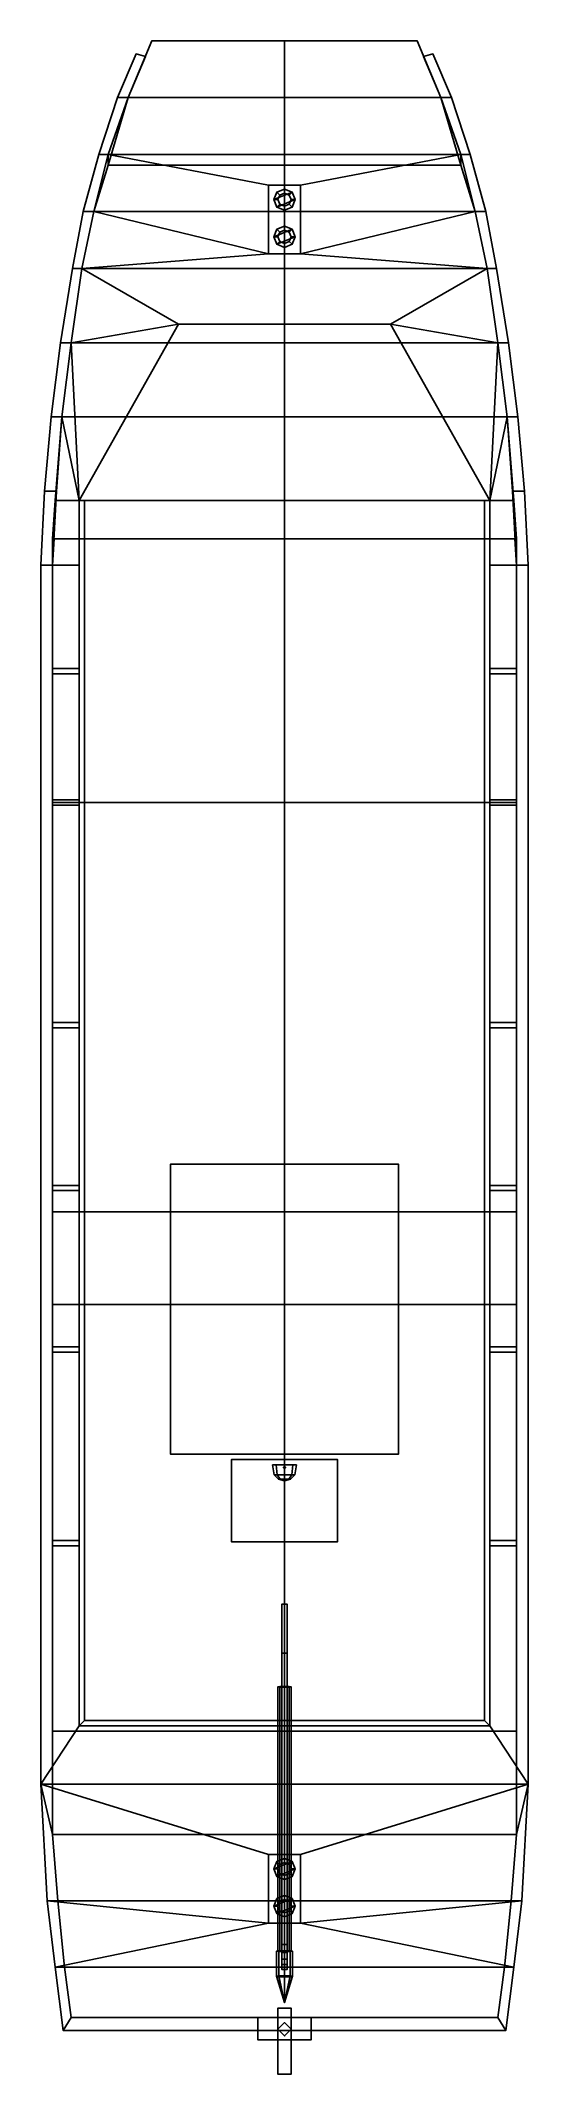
# Model space of a CAD drawing. Extents: x -1.8 to 1.8, y -7.8 to 7.5.
import ezdxf

# ---------------------------------------------------------------- set-up
doc = ezdxf.new("R2010")
doc.units = 0
doc.layers.get('0').update_dxf_attribs({"linetype": 'CONTINUOUS'})

msp = doc.modelspace()

# ---------------------------------------------------------------- linework, layer by layer
for points in [[(1.18, 7.11, 0.83), (1, 7.54, 0.83), (-1, 7.54, 0.83), (-1.18, 7.11, 0.83)], [(-1.18, 7.11, 0.83), (-1, 7.54, 0.83), (-1, 7.54, 0.26), (-1.18, 7.11, 0.13)], [(-1, 7.54, 0.26), (0, 7.54, 0.1), (0, 7.11, -0.01), (-1.18, 7.11, 0.13)], [(1, 7.54, 0.26), (0, 7.54, 0.1), (-1, 7.54, 0.26), (1, 7.54, 0.26)], [(-1, 7.54, 0.83), (1, 7.54, 0.83), (1, 7.54, 0.26), (-1, 7.54, 0.26)], [(0, 7.11, -0.01), (0, 7.54, 0.1), (1, 7.54, 0.26), (1.18, 7.11, 0.13)], [(1.18, 7.11, 0.13), (1, 7.54, 0.26), (1, 7.54, 0.83), (1.18, 7.11, 0.83)], [(-1.12, 7.44, 0.36), (-1.05, 7.42, 0.36), (-1.18, 7.11, 0.36), (-1.26, 7.11, 0.36)], [(-1.26, 7.11, 0.46), (-1.12, 7.44, 0.46), (-1.12, 7.44, 0.36), (-1.26, 7.11, 0.36)], [(-1.18, 7.11, 0.46), (-1.05, 7.42, 0.46), (-1.12, 7.44, 0.46), (-1.26, 7.11, 0.46)], [(-1.12, 7.44, 0.46), (-1.05, 7.42, 0.46), (-1.05, 7.42, 0.36), (-1.12, 7.44, 0.36)], [(1.12, 7.44, 0.46), (1.05, 7.42, 0.46), (1.18, 7.11, 0.46), (1.26, 7.11, 0.46)], [(1.12, 7.44, 0.36), (1.05, 7.42, 0.36), (1.05, 7.42, 0.46), (1.12, 7.44, 0.46)], [(1.18, 7.11, 0.36), (1.05, 7.42, 0.36), (1.12, 7.44, 0.36), (1.26, 7.11, 0.36)], [(1.26, 7.11, 0.36), (1.12, 7.44, 0.36), (1.12, 7.44, 0.46), (1.26, 7.11, 0.46)], [(-1.26, 7.11, 0.36), (-1.18, 7.11, 0.36), (-1.33, 6.68, 0.36), (-1.4, 6.68, 0.36)], [(-1.4, 6.68, 0.46), (-1.26, 7.11, 0.46), (-1.26, 7.11, 0.36), (-1.4, 6.68, 0.36)], [(-1.33, 6.68, 0.46), (-1.18, 7.11, 0.46), (-1.26, 7.11, 0.46), (-1.4, 6.68, 0.46)], [(1.33, 6.68, 0.83), (1.18, 7.11, 0.83), (-1.18, 7.11, 0.83), (-1.33, 6.68, 0.83)], [(-1.33, 6.68, 0.83), (-1.18, 7.11, 0.83), (-1.18, 7.11, 0.13), (-1.33, 6.6)], [(-1.18, 7.11, 0.13), (0, 7.11, -0.01), (0, 6.6, -0.13), (-1.33, 6.6)], [(0, 6.6, -0.13), (0, 7.11, -0.01), (1.18, 7.11, 0.13), (1.33, 6.6)], [(1.33, 6.6), (1.18, 7.11, 0.13), (1.18, 7.11, 0.83), (1.33, 6.68, 0.83)], [(1.33, 6.68, 0.36), (1.18, 7.11, 0.36), (1.26, 7.11, 0.36), (1.4, 6.68, 0.36)], [(1.26, 7.11, 0.46), (1.18, 7.11, 0.46), (1.33, 6.68, 0.46), (1.4, 6.68, 0.46)], [(1.4, 6.68, 0.36), (1.26, 7.11, 0.36), (1.26, 7.11, 0.46), (1.4, 6.68, 0.46)], [(-1.4, 6.68, 0.36), (-1.33, 6.68, 0.36), (-1.44, 6.25, 0.36), (-1.52, 6.25, 0.36)], [(-1.52, 6.25, 0.46), (-1.4, 6.68, 0.46), (-1.4, 6.68, 0.36), (-1.52, 6.25, 0.36)], [(-1.44, 6.25, 0.46), (-1.33, 6.68, 0.46), (-1.4, 6.68, 0.46), (-1.52, 6.25, 0.46)], [(-1.44, 6.25, 0.83), (-1.33, 6.68, 0.83), (-1.33, 6.6), (-1.44, 6.25)], [(-0.12, 5.93, 0.83), (-0.12, 6.45, 0.83), (-1.33, 6.68, 0.83), (-1.44, 6.25, 0.83)], [(0.12, 6.45, 0.83), (1.33, 6.68, 0.83), (-1.33, 6.68, 0.83), (-0.12, 6.45, 0.83)], [(1.44, 6.25, 0.83), (1.33, 6.68, 0.83), (0.12, 6.45, 0.83), (0.12, 5.93, 0.83)], [(1.44, 6.25), (1.33, 6.6), (1.33, 6.68, 0.83), (1.44, 6.25, 0.83)], [(1.4, 6.68, 0.46), (1.33, 6.68, 0.46), (1.44, 6.25, 0.46), (1.52, 6.25, 0.46)], [(1.44, 6.25, 0.36), (1.33, 6.68, 0.36), (1.4, 6.68, 0.36), (1.52, 6.25, 0.36)], [(1.52, 6.25, 0.36), (1.4, 6.68, 0.36), (1.4, 6.68, 0.46), (1.52, 6.25, 0.46)], [(-1.33, 6.6), (0, 6.6, -0.13), (0, 6.25, -0.21), (-1.44, 6.25, -0.07)], [(-1.44, 6.25), (-1.33, 6.6), (-1.33, 6.6), (-1.44, 6.25, -0.07)], [(0.12, 6.45, 0.87), (0.12, 6.45, 0.83), (-0.12, 6.45, 0.83), (-0.12, 6.45, 0.87)], [(-0.12, 6.45, 0.87), (-0.12, 6.45, 0.83), (-0.12, 5.93, 0.83), (-0.12, 5.93, 0.87)], [(0.12, 5.93, 0.87), (0.12, 6.45, 0.87), (-0.12, 6.45, 0.87), (-0.12, 5.93, 0.87)], [(0, 6.25, -0.21), (0, 6.6, -0.13), (1.33, 6.6), (1.44, 6.25, -0.07)], [(0.12, 5.93, 0.83), (0.12, 6.45, 0.83), (0.12, 6.45, 0.87), (0.12, 5.93, 0.87)], [(1.44, 6.25, -0.07), (1.33, 6.6), (1.33, 6.6), (1.44, 6.25)], [(-0.08, 6.34, 1.06), (0.057, 6.397, 1.06), (0, 6.42, 1.06), (-0.057, 6.397, 1.06)], [(-0.057, 6.283, 1.06), (0.08, 6.34, 1.06), (0.057, 6.397, 1.06), (-0.08, 6.34, 1.06)], [(-0.035, 6.375, 0.99), (-0.05, 6.34, 0.99), (-0.08, 6.34, 1.06), (-0.057, 6.397, 1.06)], [(-0.05, 6.34, 0.99), (-0.035, 6.305, 0.99), (-0.057, 6.283, 1.06), (-0.08, 6.34, 1.06)], [(0, 6.39, 0.99), (-0.035, 6.375, 0.99), (-0.057, 6.397, 1.06), (0, 6.42, 1.06)], [(0, 6.26, 1.06), (0.057, 6.283, 1.06), (0.08, 6.34, 1.06), (-0.057, 6.283, 1.06)], [(-0.035, 6.305, 0.99), (0, 6.29, 0.99), (0, 6.26, 1.06), (-0.057, 6.283, 1.06)], [(-0.035, 6.375, 0.87), (-0.05, 6.34, 0.87), (-0.05, 6.34, 0.99), (-0.035, 6.375, 0.99)], [(-0.05, 6.34, 0.87), (-0.035, 6.305, 0.87), (-0.035, 6.305, 0.99), (-0.05, 6.34, 0.99)], [(0, 6.39, 0.87), (-0.035, 6.375, 0.87), (-0.035, 6.375, 0.99), (0, 6.39, 0.99)], [(-0.035, 6.305, 0.87), (0, 6.29, 0.87), (0, 6.29, 0.99), (-0.035, 6.305, 0.99)], [(0.035, 6.375, 0.99), (0, 6.39, 0.99), (0, 6.42, 1.06), (0.057, 6.397, 1.06)], [(0.035, 6.375, 0.87), (0, 6.39, 0.87), (0, 6.39, 0.99), (0.035, 6.375, 0.99)], [(0, 6.29, 0.87), (0.035, 6.305, 0.87), (0.035, 6.305, 0.99), (0, 6.29, 0.99)], [(0, 6.29, 0.99), (0.035, 6.305, 0.99), (0.057, 6.283, 1.06), (0, 6.26, 1.06)], [(0.05, 6.34, 0.99), (0.035, 6.375, 0.99), (0.057, 6.397, 1.06), (0.08, 6.34, 1.06)], [(0.05, 6.34, 0.87), (0.035, 6.375, 0.87), (0.035, 6.375, 0.99), (0.05, 6.34, 0.99)], [(0.035, 6.305, 0.87), (0.05, 6.34, 0.87), (0.05, 6.34, 0.99), (0.035, 6.305, 0.99)], [(0.035, 6.305, 0.99), (0.05, 6.34, 0.99), (0.08, 6.34, 1.06), (0.057, 6.283, 1.06)], [(-1.52, 6.25, 0.36), (-1.44, 6.25, 0.36), (-1.53, 5.82, 0.36), (-1.6, 5.82, 0.36)], [(-1.6, 5.82, 0.46), (-1.52, 6.25, 0.46), (-1.52, 6.25, 0.36), (-1.6, 5.82, 0.36)], [(-1.53, 5.82, 0.46), (-1.44, 6.25, 0.46), (-1.52, 6.25, 0.46), (-1.6, 5.82, 0.46)], [(-1.53, 5.82, 0.83), (-1.44, 6.25, 0.83), (-1.44, 6.25), (-1.53, 5.82)], [(-1.44, 6.25, -0.07), (0, 6.25, -0.21), (0, 5.82, -0.29), (-1.53, 5.82, -0.16)], [(-1.53, 5.82), (-1.44, 6.25), (-1.44, 6.25, -0.07), (-1.53, 5.82, -0.16)], [(-0.12, 5.93, 0.83), (-0.12, 5.93, 0.83), (-1.44, 6.25, 0.83), (-1.53, 5.82, 0.83)], [(0, 5.82, -0.29), (0, 6.25, -0.21), (1.44, 6.25, -0.07), (1.53, 5.82, -0.16)], [(1.53, 5.82, 0.83), (1.44, 6.25, 0.83), (0.12, 5.93, 0.83)], [(1.53, 5.82), (1.44, 6.25), (1.44, 6.25, 0.83), (1.53, 5.82, 0.83)], [(1.53, 5.82, -0.16), (1.44, 6.25, -0.07), (1.44, 6.25), (1.53, 5.82)], [(1.53, 5.82, 0.36), (1.44, 6.25, 0.36), (1.52, 6.25, 0.36), (1.6, 5.82, 0.36)], [(1.52, 6.25, 0.46), (1.44, 6.25, 0.46), (1.53, 5.82, 0.46), (1.6, 5.82, 0.46)], [(1.6, 5.82, 0.36), (1.52, 6.25, 0.36), (1.52, 6.25, 0.46), (1.6, 5.82, 0.46)], [(-0.08, 6.06, 1.06), (0.057, 6.117, 1.06), (0, 6.14, 1.06), (-0.057, 6.117, 1.06)], [(-0.035, 6.095, 0.99), (-0.05, 6.06, 0.99), (-0.08, 6.06, 1.06), (-0.057, 6.117, 1.06)], [(-0.057, 6.003, 1.06), (0.08, 6.06, 1.06), (0.057, 6.117, 1.06), (-0.08, 6.06, 1.06)], [(-0.05, 6.06, 0.99), (-0.035, 6.025, 0.99), (-0.057, 6.003, 1.06), (-0.08, 6.06, 1.06)], [(0, 6.11, 0.99), (-0.035, 6.095, 0.99), (-0.057, 6.117, 1.06), (0, 6.14, 1.06)], [(0, 5.98, 1.06), (0.057, 6.003, 1.06), (0.08, 6.06, 1.06), (-0.057, 6.003, 1.06)], [(-0.035, 6.025, 0.99), (0, 6.01, 0.99), (0, 5.98, 1.06), (-0.057, 6.003, 1.06)], [(-0.035, 6.095, 0.87), (-0.05, 6.06, 0.87), (-0.05, 6.06, 0.99), (-0.035, 6.095, 0.99)], [(-0.05, 6.06, 0.87), (-0.035, 6.025, 0.87), (-0.035, 6.025, 0.99), (-0.05, 6.06, 0.99)], [(0, 6.11, 0.87), (-0.035, 6.095, 0.87), (-0.035, 6.095, 0.99), (0, 6.11, 0.99)], [(-0.035, 6.025, 0.87), (0, 6.01, 0.87), (0, 6.01, 0.99), (-0.035, 6.025, 0.99)], [(0.035, 6.095, 0.99), (0, 6.11, 0.99), (0, 6.14, 1.06), (0.057, 6.117, 1.06)], [(0.035, 6.095, 0.87), (0, 6.11, 0.87), (0, 6.11, 0.99), (0.035, 6.095, 0.99)], [(0, 6.01, 0.99), (0.035, 6.025, 0.99), (0.057, 6.003, 1.06), (0, 5.98, 1.06)], [(0, 6.01, 0.87), (0.035, 6.025, 0.87), (0.035, 6.025, 0.99), (0, 6.01, 0.99)], [(0.05, 6.06, 0.99), (0.035, 6.095, 0.99), (0.057, 6.117, 1.06), (0.08, 6.06, 1.06)], [(0.05, 6.06, 0.87), (0.035, 6.095, 0.87), (0.035, 6.095, 0.99), (0.05, 6.06, 0.99)], [(0.035, 6.025, 0.99), (0.05, 6.06, 0.99), (0.08, 6.06, 1.06), (0.057, 6.003, 1.06)], [(0.035, 6.025, 0.87), (0.05, 6.06, 0.87), (0.05, 6.06, 0.99), (0.035, 6.025, 0.99)], [(1.53, 5.82, 0.83), (0.12, 5.93, 0.83), (-0.12, 5.93, 0.83), (-1.53, 5.82, 0.83)], [(-0.12, 5.93, 0.87), (-0.12, 5.93, 0.83), (0.12, 5.93, 0.83), (0.12, 5.93, 0.87)], [(-1.69, 5.26, 0.46), (-1.6, 5.82, 0.46), (-1.6, 5.82, 0.36), (-1.69, 5.26, 0.36)], [(-1.6, 5.82, 0.36), (-1.53, 5.82, 0.36), (-1.61, 5.26, 0.36), (-1.69, 5.26, 0.36)], [(-1.61, 5.26, 0.46), (-1.53, 5.82, 0.46), (-1.6, 5.82, 0.46), (-1.69, 5.26, 0.46)], [(-1.61, 5.26, 0.83), (-1.53, 5.82, 0.83), (-1.53, 5.82), (-1.61, 5.26)], [(-1.61, 5.26), (-1.53, 5.82), (-1.53, 5.82, -0.16), (-1.61, 5.26, -0.26)], [(-1.53, 5.82, -0.16), (0, 5.82, -0.29), (0, 5.26, -0.38), (-1.61, 5.26, -0.26)], [(-0.8, 5.4, 0.83), (-1.53, 5.82, 0.83), (-1.61, 5.26, 0.83)], [(0.8, 5.4, 0.83), (1.53, 5.82, 0.83), (-1.53, 5.82, 0.83), (-0.8, 5.4, 0.83)], [(0, 5.26, -0.38), (0, 5.82, -0.29), (1.53, 5.82, -0.16), (1.61, 5.26, -0.26)], [(1.53, 5.82, 0.83), (0.8, 5.4, 0.83), (0.8, 5.4, 0.83), (1.61, 5.26, 0.83)], [(1.61, 5.26), (1.53, 5.82), (1.53, 5.82, 0.83), (1.61, 5.26, 0.83)], [(1.61, 5.26, -0.26), (1.53, 5.82, -0.16), (1.53, 5.82), (1.61, 5.26)], [(1.6, 5.82, 0.46), (1.53, 5.82, 0.46), (1.61, 5.26, 0.46), (1.69, 5.26, 0.46)], [(1.61, 5.26, 0.36), (1.53, 5.82, 0.36), (1.6, 5.82, 0.36), (1.69, 5.26, 0.36)], [(1.69, 5.26, 0.36), (1.6, 5.82, 0.36), (1.6, 5.82, 0.46), (1.69, 5.26, 0.46)], [(-0.8, 5.4, 0.83), (-1.61, 5.26, 0.83), (-1.55, 4.07, 0.83)], [(1.61, 5.26, 0.83), (0.8, 5.4, 0.83), (0.8, 5.4, 0.83), (1.55, 4.07, 0.83)], [(-1.69, 5.26, 0.36), (-1.61, 5.26, 0.36), (-1.68, 4.7, 0.36), (-1.76, 4.7, 0.36)], [(-1.76, 4.7, 0.46), (-1.69, 5.26, 0.46), (-1.69, 5.26, 0.36), (-1.76, 4.7, 0.36)], [(-1.68, 4.7, 0.46), (-1.61, 5.26, 0.46), (-1.69, 5.26, 0.46), (-1.76, 4.7, 0.46)], [(-1.68, 4.7, 0.83), (-1.61, 5.26, 0.83), (-1.61, 5.26), (-1.68, 4.7)], [(-1.68, 4.7), (-1.61, 5.26), (-1.61, 5.26, -0.26), (-1.68, 4.7, -0.33)], [(-1.61, 5.26, -0.26), (0, 5.26, -0.38), (0, 4.7, -0.46), (-1.68, 4.7, -0.33)], [(-1.61, 5.26, 0.83), (-1.68, 4.7, 0.83), (-1.55, 4.07, 0.83)], [(0, 4.7, -0.46), (0, 5.26, -0.38), (1.61, 5.26, -0.26), (1.68, 4.7, -0.33)], [(1.68, 4.7, 0.83), (1.61, 5.26, 0.83), (1.61, 5.26, 0.83), (1.55, 4.07, 0.83)], [(1.68, 4.7), (1.61, 5.26), (1.61, 5.26, 0.83), (1.68, 4.7, 0.83)], [(1.68, 4.7, -0.33), (1.61, 5.26, -0.26), (1.61, 5.26), (1.68, 4.7)], [(1.68, 4.7, 0.36), (1.61, 5.26, 0.36), (1.69, 5.26, 0.36), (1.76, 4.7, 0.36)], [(1.69, 5.26, 0.46), (1.61, 5.26, 0.46), (1.68, 4.7, 0.46), (1.76, 4.7, 0.46)], [(1.76, 4.7, 0.36), (1.69, 5.26, 0.36), (1.69, 5.26, 0.46), (1.76, 4.7, 0.46)], [(-1.76, 4.7, 0.36), (-1.68, 4.7, 0.36), (-1.72, 4.14, 0.36), (-1.81, 4.14, 0.36)], [(-1.81, 4.14, 0.46), (-1.76, 4.7, 0.46), (-1.76, 4.7, 0.36), (-1.81, 4.14, 0.36)], [(-1.72, 4.14, 0.46), (-1.68, 4.7, 0.46), (-1.76, 4.7, 0.46), (-1.81, 4.14, 0.46)], [(-1.73, 4.07, 0.83), (-1.68, 4.7, 0.83), (-1.68, 4.7), (-1.73, 4.07)], [(-1.73, 4.07), (-1.68, 4.7), (-1.68, 4.7, -0.33), (-1.73, 4.07, -0.41)], [(-1.68, 4.7, -0.33), (0, 4.7, -0.46), (0, 4.07, -0.53), (-1.73, 4.07, -0.41)], [(-1.68, 4.7, 0.83), (-1.73, 4.07, 0.83), (-1.55, 4.07, 0.83)], [(0, 4.07, -0.53), (0, 4.7, -0.46), (1.68, 4.7, -0.33), (1.73, 4.07, -0.41)], [(1.73, 4.07, 0.83), (1.68, 4.7, 0.83), (1.68, 4.7, 0.83), (1.55, 4.07, 0.83)], [(1.73, 4.07), (1.68, 4.7), (1.68, 4.7, 0.83), (1.73, 4.07, 0.83)], [(1.73, 4.07, -0.41), (1.68, 4.7, -0.33), (1.68, 4.7), (1.73, 4.07)], [(1.76, 4.7, 0.46), (1.68, 4.7, 0.46), (1.72, 4.14, 0.46), (1.81, 4.14, 0.46)], [(1.72, 4.14, 0.36), (1.68, 4.7, 0.36), (1.76, 4.7, 0.36), (1.81, 4.14, 0.36)], [(1.81, 4.14, 0.36), (1.76, 4.7, 0.36), (1.76, 4.7, 0.46), (1.81, 4.14, 0.46)], [(-1.75, 3.58, 0.46), (-1.72, 4.14, 0.46), (-1.81, 4.14, 0.46), (-1.84, 3.58, 0.46)], [(-1.84, 3.58, 0.46), (-1.81, 4.14, 0.46), (-1.81, 4.14, 0.36), (-1.84, 3.58, 0.36)], [(-1.81, 4.14, 0.36), (-1.72, 4.14, 0.36), (-1.75, 3.58, 0.36), (-1.84, 3.58, 0.36)], [(-1.75, 3.78, 0.46), (-1.73, 4.07, 0.83), (-1.73, 4.07), (-1.75, 3.78)], [(-1.75, 3.78), (-1.73, 4.07), (-1.73, 4.07, -0.41), (-1.75, 3.78, -0.45)], [(-1.73, 4.07, -0.41), (0, 4.07, -0.53), (0, 3.78, -0.56), (-1.75, 3.78, -0.45)], [(-1.55, 3.78, 0.46), (-1.55, 4.07, 0.83), (-1.73, 4.07, 0.83), (-1.75, 3.78, 0.46)], [(-1.55, 4.07, 0.83), (-1.55, 3.78, 0.46), (-1.55, -5.18, 0.46), (-1.55, -5.18, 0.83)], [(-1.51, -5.14, 0.83), (-1.51, 4.07, 0.83), (-1.55, 4.07, 0.83), (-1.55, -5.18, 0.83)], [(-1.51, -5.14, 0.2), (-1.51, 4.07, 0.2), (-1.51, 4.07, 0.83), (-1.51, -5.14, 0.83)], [(1.51, 4.07, 0.2), (-1.51, 4.07, 0.2), (-1.51, -5.14, 0.2), (1.51, -5.14, 0.2)], [(0, 3.78, -0.56), (0, 4.07, -0.53), (1.73, 4.07, -0.41), (1.75, 3.78, -0.45)], [(1.55, -5.18, 0.83), (1.55, 4.07, 0.83), (1.51, 4.07, 0.83), (1.51, -5.14, 0.83)], [(1.51, 4.07, 0.83), (1.51, 4.07, 0.2), (1.51, -5.14, 0.2), (1.51, -5.14, 0.83)], [(1.55, -5.18, 0.46), (1.55, 3.78, 0.46), (1.55, 4.07, 0.83), (1.55, -5.18, 0.83)], [(1.73, 4.07, 0.83), (1.55, 4.07, 0.83), (1.55, 3.78, 0.46), (1.75, 3.78, 0.46)], [(1.75, 3.58, 0.36), (1.72, 4.14, 0.36), (1.81, 4.14, 0.36), (1.84, 3.58, 0.36)], [(1.81, 4.14, 0.46), (1.72, 4.14, 0.46), (1.75, 3.58, 0.46), (1.84, 3.58, 0.46)], [(1.75, 3.78), (1.73, 4.07), (1.73, 4.07, 0.83), (1.75, 3.78, 0.46)], [(1.75, 3.78, -0.45), (1.73, 4.07, -0.41), (1.73, 4.07), (1.75, 3.78)], [(1.84, 3.58, 0.36), (1.81, 4.14, 0.36), (1.81, 4.14, 0.46), (1.84, 3.58, 0.46)], [(-1.75, 1.79), (-1.75, 3.78), (-1.75, 3.78, -0.45), (-1.75, 1.79, -0.57)], [(-1.75, 3.78, -0.45), (0, 3.78, -0.56), (0, 1.79, -0.68), (-1.75, 1.79, -0.57)], [(-1.75, 1.79, 0.36), (-1.75, 3.78, 0.36), (-1.75, 3.78), (-1.75, 1.79)], [(-1.55, 3.78, 0.46), (-1.739, 3.78, 0.46), (-1.75, 3.58, 0.46), (-1.55, 3.58, 0.46)], [(0, 1.79, -0.68), (0, 3.78, -0.56), (1.75, 3.78, -0.45), (1.75, 1.79, -0.57)], [(1.739, 3.78, 0.46), (1.55, 3.78, 0.46), (1.55, 3.58, 0.46), (1.75, 3.58, 0.46)], [(1.75, 1.79, -0.57), (1.75, 3.78, -0.45), (1.75, 3.78), (1.75, 1.79)], [(1.75, 1.79), (1.75, 3.78), (1.75, 3.78, 0.36), (1.75, 1.79, 0.36)], [(-1.84, 3.58, 0.36), (-1.75, 3.58, 0.36), (-1.75, -6, 0.36), (-1.84, -5.62, 0.36)], [(-1.84, -5.62, 0.46), (-1.84, 3.58, 0.46), (-1.84, 3.58, 0.36), (-1.84, -5.62, 0.36)], [(-1.55, 3.58, 0.46), (-1.84, 3.58, 0.46), (-1.84, -5.62, 0.46), (-1.55, -5.18, 0.46)], [(1.84, -5.62, 0.46), (1.84, 3.58, 0.46), (1.55, 3.58, 0.46), (1.55, -5.18, 0.46)], [(1.75, -6, 0.36), (1.75, 3.58, 0.36), (1.84, 3.58, 0.36), (1.84, -5.62, 0.36)], [(1.84, -5.62, 0.36), (1.84, 3.58, 0.36), (1.84, 3.58, 0.46), (1.84, -5.62, 0.46)], [(-1.55, 2.8, 0.83), (-1.55, 2.8, 0.46), (-1.75, 2.8, 0.46), (-1.55, 2.8, 0.83)], [(-1.75, 2.8, 0.46), (-1.75, 2.76, 0.46), (-1.55, 2.76, 0.83), (-1.55, 2.8, 0.83)], [(1.75, 2.8, 0.46), (1.55, 2.8, 0.46), (1.55, 2.8, 0.83)], [(1.75, 2.76, 0.46), (1.75, 2.8, 0.46), (1.55, 2.8, 0.83), (1.55, 2.76, 0.83)], [(-1.75, 2.76, 0.46), (-1.55, 2.76, 0.46), (-1.55, 2.76, 0.83)], [(1.55, 2.76, 0.83), (1.55, 2.76, 0.46), (1.75, 2.76, 0.46), (1.55, 2.76, 0.83)], [(-1.75, 1.81, 0.46), (-1.75, 1.77, 0.46), (-1.55, 1.77, 0.83), (-1.55, 1.81, 0.83)], [(-1.55, 1.81, 0.83), (-1.55, 1.81, 0.46), (-1.75, 1.81, 0.46), (-1.55, 1.81, 0.83)], [(-1.75, -1.3, 0.36), (-1.75, 1.79, 0.36), (-1.75, 1.79), (-1.75, -1.3)], [(-1.75, -1.3), (-1.75, 1.79), (-1.75, 1.79, -0.57), (-1.75, -1.3, -0.59)], [(-1.75, 1.79, -0.57), (0, 1.79, -0.68), (0, -1.3, -0.68), (-1.75, -1.3, -0.59)], [(-1.75, 1.77, 0.46), (-1.55, 1.77, 0.46), (-1.55, 1.77, 0.83)], [(0, -1.3, -0.68), (0, 1.79, -0.68), (1.75, 1.79, -0.57), (1.75, -1.3, -0.59)], [(1.75, 1.77, 0.46), (1.75, 1.81, 0.46), (1.55, 1.81, 0.83), (1.55, 1.77, 0.83)], [(1.75, 1.81, 0.46), (1.55, 1.81, 0.46), (1.55, 1.81, 0.83)], [(1.55, 1.77, 0.83), (1.55, 1.77, 0.46), (1.75, 1.77, 0.46), (1.55, 1.77, 0.83)], [(1.75, -1.3), (1.75, 1.79), (1.75, 1.79, 0.36), (1.75, -1.3, 0.36)], [(1.75, -1.3, -0.59), (1.75, 1.79, -0.57), (1.75, 1.79), (1.75, -1.3)], [(-1.55, 0.13, 0.83), (-1.55, 0.13, 0.46), (-1.75, 0.13, 0.46), (-1.55, 0.13, 0.83)], [(-1.75, 0.13, 0.46), (-1.75, 0.09, 0.46), (-1.55, 0.09, 0.83), (-1.55, 0.13, 0.83)], [(-1.75, 0.09, 0.46), (-1.55, 0.09, 0.46), (-1.55, 0.09, 0.83)], [(1.75, 0.13, 0.46), (1.55, 0.13, 0.46), (1.55, 0.13, 0.83)], [(1.75, 0.09, 0.46), (1.75, 0.13, 0.46), (1.55, 0.13, 0.83), (1.55, 0.09, 0.83)], [(1.55, 0.09, 0.83), (1.55, 0.09, 0.46), (1.75, 0.09, 0.46), (1.55, 0.09, 0.83)], [(-0.86, -0.94, 1.26), (-0.86, -0.94, 0.2), (-0.86, -3.13, 0.2), (-0.86, -3.13, 1.26)], [(0.86, -0.94, 1.26), (0.86, -0.94, 0.2), (-0.86, -0.94, 0.2), (-0.86, -0.94, 1.26)], [(0.86, -3.13, 1.26), (0.86, -0.94, 1.26), (-0.86, -0.94, 1.26), (-0.86, -3.13, 1.26)], [(0.86, -3.13, 0.2), (0.86, -0.94, 0.2), (0.86, -0.94, 1.26), (0.86, -3.13, 1.26)], [(-1.75, -1.1, 0.46), (-1.75, -1.14, 0.46), (-1.55, -1.14, 0.83), (-1.55, -1.1, 0.83)], [(-1.55, -1.1, 0.83), (-1.55, -1.1, 0.46), (-1.75, -1.1, 0.46), (-1.55, -1.1, 0.83)], [(-1.75, -1.14, 0.46), (-1.55, -1.14, 0.46), (-1.55, -1.14, 0.83)], [(1.75, -1.14, 0.46), (1.75, -1.1, 0.46), (1.55, -1.1, 0.83), (1.55, -1.14, 0.83)], [(1.75, -1.1, 0.46), (1.55, -1.1, 0.46), (1.55, -1.1, 0.83)], [(1.55, -1.14, 0.83), (1.55, -1.14, 0.46), (1.75, -1.14, 0.46), (1.55, -1.14, 0.83)], [(-1.75, -2, 0.36), (-1.75, -1.3, 0.36), (-1.75, -1.3), (-1.75, -2)], [(-1.75, -2), (-1.75, -1.3), (-1.75, -1.3, -0.59), (-1.75, -2, -0.6)], [(-1.75, -1.3, -0.59), (0, -1.3, -0.68), (0, -2, -0.64), (-1.75, -2, -0.6)], [(0, -2, -0.64), (0, -1.3, -0.68), (1.75, -1.3, -0.59), (1.75, -2, -0.6)], [(1.75, -2), (1.75, -1.3), (1.75, -1.3, 0.36), (1.75, -2, 0.36)], [(1.75, -2, -0.6), (1.75, -1.3, -0.59), (1.75, -1.3), (1.75, -2)], [(-1.75, -5.22), (-1.75, -2), (-1.75, -2, -0.6), (-1.75, -5.22, -0.33)], [(-1.75, -2, -0.6), (0, -2, -0.64), (0, -5.22, -0.33), (-1.75, -5.22, -0.33)], [(-1.75, -5.22, 0.36), (-1.75, -2, 0.36), (-1.75, -2), (-1.75, -5.22)], [(0, -5.22, -0.33), (0, -2, -0.64), (1.75, -2, -0.6), (1.75, -5.22, -0.33)], [(1.75, -5.22, -0.33), (1.75, -2, -0.6), (1.75, -2), (1.75, -5.22)], [(1.75, -5.22), (1.75, -2), (1.75, -2, 0.36), (1.75, -5.22, 0.36)], [(-1.55, -2.32, 0.83), (-1.55, -2.32, 0.46), (-1.75, -2.32, 0.46), (-1.55, -2.32, 0.83)], [(-1.75, -2.32, 0.46), (-1.75, -2.36, 0.46), (-1.55, -2.36, 0.83), (-1.55, -2.32, 0.83)], [(-1.75, -2.36, 0.46), (-1.55, -2.36, 0.46), (-1.55, -2.36, 0.83)], [(1.75, -2.32, 0.46), (1.55, -2.32, 0.46), (1.55, -2.32, 0.83)], [(1.75, -2.36, 0.46), (1.75, -2.32, 0.46), (1.55, -2.32, 0.83), (1.55, -2.36, 0.83)], [(1.55, -2.36, 0.83), (1.55, -2.36, 0.46), (1.75, -2.36, 0.46), (1.55, -2.36, 0.83)], [(-0.86, -3.13, 1.26), (-0.86, -3.13, 0.2), (0.86, -3.13, 0.2), (0.86, -3.13, 1.26)], [(-0.4, -3.17, 1.77), (-0.4, -3.17, 0.2), (-0.4, -3.79, 0.2), (-0.4, -3.79, 1.75)], [(0.4, -3.17, 1.77), (0.4, -3.17, 0.2), (-0.4, -3.17, 0.2), (-0.4, -3.17, 1.77)], [(0.4, -3.79, 1.75), (0.4, -3.17, 1.77), (-0.4, -3.17, 1.77), (-0.4, -3.79, 1.75)], [(-0.055, -3.285, 1.945), (-0.064, -3.21, 1.954), (-0.09, -3.21, 1.89), (-0.078, -3.285, 1.89)], [(-0.078, -3.285, 1.89), (-0.09, -3.21, 1.89), (-0.064, -3.21, 1.826), (-0.055, -3.285, 1.835)], [(-0.064, -3.21, 1.826), (-0.09, -3.21, 1.89), (0.064, -3.21, 1.826), (0, -3.21, 1.8)], [(-0.09, -3.21, 1.89), (-0.064, -3.21, 1.954), (0.09, -3.21, 1.89), (0.064, -3.21, 1.826)], [(0, -3.285, 1.968), (0, -3.21, 1.98), (-0.064, -3.21, 1.954), (-0.055, -3.285, 1.945)], [(-0.055, -3.285, 1.835), (-0.064, -3.21, 1.826), (0, -3.21, 1.8), (0, -3.285, 1.812)], [(-0.064, -3.21, 1.954), (0, -3.21, 1.98), (0.064, -3.21, 1.954), (0.09, -3.21, 1.89)], [(0, -3.22, 1.76), (-0.01, -3.23, 1.76), (-0.01, -3.23, 1.81), (0, -3.22, 1.802)], [(0.055, -3.285, 1.945), (0.064, -3.21, 1.954), (0, -3.21, 1.98), (0, -3.285, 1.968)], [(0, -3.285, 1.812), (0, -3.21, 1.8), (0.064, -3.21, 1.826), (0.055, -3.285, 1.835)], [(0.01, -3.23, 1.76), (0, -3.22, 1.76), (0, -3.22, 1.802), (0.01, -3.23, 1.81)], [(0.078, -3.285, 1.89), (0.09, -3.21, 1.89), (0.064, -3.21, 1.954), (0.055, -3.285, 1.945)], [(0.055, -3.285, 1.835), (0.064, -3.21, 1.826), (0.09, -3.21, 1.89), (0.078, -3.285, 1.89)], [(0.4, -3.79, 0.2), (0.4, -3.17, 0.2), (0.4, -3.17, 1.77), (0.4, -3.79, 1.75)], [(-0.032, -3.318, 1.922), (-0.055, -3.285, 1.945), (-0.078, -3.285, 1.89), (-0.045, -3.318, 1.89)], [(-0.045, -3.318, 1.89), (-0.078, -3.285, 1.89), (-0.055, -3.285, 1.835), (-0.032, -3.318, 1.858)], [(0, -3.318, 1.935), (0, -3.285, 1.968), (-0.055, -3.285, 1.945), (-0.032, -3.318, 1.922)], [(-0.032, -3.318, 1.858), (-0.055, -3.285, 1.835), (0, -3.285, 1.812), (0, -3.318, 1.845)], [(0, -3.33, 1.89), (-0.032, -3.318, 1.922), (-0.045, -3.318, 1.89), (0, -3.33, 1.89)], [(0, -3.33, 1.89), (-0.045, -3.318, 1.89), (-0.032, -3.318, 1.858), (0, -3.33, 1.89)], [(0, -3.33, 1.89), (0, -3.318, 1.935), (-0.032, -3.318, 1.922), (0, -3.33, 1.89)], [(0, -3.33, 1.89), (-0.032, -3.318, 1.858), (0, -3.318, 1.845), (0, -3.33, 1.89)], [(-0.01, -3.23, 1.76), (0, -3.24, 1.76), (0, -3.24, 1.805), (-0.01, -3.23, 1.81)], [(0, -3.24, 1.76), (0.01, -3.23, 1.76), (0.01, -3.23, 1.81), (0, -3.24, 1.805)], [(0.032, -3.318, 1.922), (0.055, -3.285, 1.945), (0, -3.285, 1.968), (0, -3.318, 1.935)], [(0, -3.318, 1.845), (0, -3.285, 1.812), (0.055, -3.285, 1.835), (0.032, -3.318, 1.858)], [(0, -3.33, 1.89), (0.045, -3.318, 1.89), (0.032, -3.318, 1.922), (0, -3.33, 1.89)], [(0, -3.33, 1.89), (0.032, -3.318, 1.922), (0, -3.318, 1.935), (0, -3.33, 1.89)], [(0, -3.33, 1.89), (0, -3.318, 1.845), (0.032, -3.318, 1.858), (0, -3.33, 1.89)], [(0, -3.33, 1.89), (0.032, -3.318, 1.858), (0.045, -3.318, 1.89), (0, -3.33, 1.89)], [(0.045, -3.318, 1.89), (0.078, -3.285, 1.89), (0.055, -3.285, 1.945), (0.032, -3.318, 1.922)], [(0.032, -3.318, 1.858), (0.055, -3.285, 1.835), (0.078, -3.285, 1.89), (0.045, -3.318, 1.89)], [(-1.75, -3.78, 0.46), (-1.75, -3.82, 0.46), (-1.55, -3.82, 0.83), (-1.55, -3.78, 0.83)], [(-1.55, -3.78, 0.83), (-1.55, -3.78, 0.46), (-1.75, -3.78, 0.46), (-1.55, -3.78, 0.83)], [(-1.75, -3.82, 0.46), (-1.55, -3.82, 0.46), (-1.55, -3.82, 0.83)], [(-0.4, -3.79, 1.75), (-0.4, -3.79, 0.2), (0.4, -3.79, 0.2), (0.4, -3.79, 1.75)], [(1.75, -3.78, 0.46), (1.55, -3.78, 0.46), (1.55, -3.78, 0.83)], [(1.75, -3.82, 0.46), (1.75, -3.78, 0.46), (1.55, -3.78, 0.83), (1.55, -3.82, 0.83)], [(1.55, -3.82, 0.83), (1.55, -3.82, 0.46), (1.75, -3.82, 0.46), (1.55, -3.82, 0.83)], [(-0.02, -6.89, -0.56), (-0.02, -4.63, -0.38), (-0.02, -4.26, -0.41), (-0.02, -6.98, -0.64)], [(-0.02, -6.98, -0.64), (-0.02, -4.26, -0.41), (0.02, -4.26, -0.41), (0.02, -6.98, -0.64)], [(0.02, -4.26, -0.41), (0.02, -4.63, -0.38), (0.02, -6.89, -0.56), (0.02, -6.98, -0.64)], [(0.02, -6.89, -0.56), (0.02, -4.63, -0.38), (-0.02, -4.63, -0.38), (-0.02, -6.89, -0.56)], [(-0.035, -6.878, -0.458), (-0.05, -6.88, -0.423), (-0.05, -4.885, -0.284), (-0.035, -4.883, -0.319)], [(-0.05, -6.88, -0.423), (-0.035, -6.883, -0.388), (-0.035, -4.888, -0.248), (-0.05, -4.885, -0.284)], [(0, -6.877, -0.473), (-0.035, -6.878, -0.458), (-0.035, -4.883, -0.319), (0, -4.882, -0.333)], [(-0.035, -6.883, -0.388), (0, -6.884, -0.373), (0, -4.889, -0.234), (-0.035, -4.888, -0.248)], [(0.035, -6.878, -0.458), (0, -6.877, -0.473), (0, -4.882, -0.333), (0.035, -4.883, -0.319)], [(0, -6.884, -0.373), (0.035, -6.883, -0.388), (0.035, -4.888, -0.248), (0, -4.889, -0.234)], [(0.05, -6.88, -0.423), (0.035, -6.878, -0.458), (0.035, -4.883, -0.319), (0.05, -4.885, -0.284)], [(0.035, -6.883, -0.388), (0.05, -6.88, -0.423), (0.05, -4.885, -0.284), (0.035, -4.888, -0.248)], [(1.84, -5.62, 0.46), (1.55, -5.18, 0.46), (-1.55, -5.18, 0.46), (-1.84, -5.62, 0.46)], [(1.51, -5.14, 0.83), (-1.51, -5.14, 0.83), (-1.55, -5.18, 0.83), (1.55, -5.18, 0.83)], [(-1.55, -5.18, 0.83), (-1.55, -5.18, 0.46), (1.55, -5.18, 0.46), (1.55, -5.18, 0.83)], [(1.51, -5.14, 0.2), (-1.51, -5.14, 0.2), (-1.51, -5.14, 0.83), (1.51, -5.14, 0.83)], [(-1.75, -6, -0.25), (-1.75, -5.22, -0.33), (1.75, -5.22, -0.33), (1.75, -6, -0.25)], [(-1.75, -6, 0.36), (-1.75, -5.22, 0.36), (-1.75, -5.22), (-1.75, -6)], [(-1.75, -6), (-1.75, -5.22), (-1.75, -5.22, -0.33), (-1.75, -6, -0.25)], [(1.75, -6), (1.75, -5.22), (1.75, -5.22, 0.36), (1.75, -6, 0.36)], [(1.75, -6, -0.25), (1.75, -5.22, -0.33), (1.75, -5.22), (1.75, -6)], [(1.84, -5.62, 0.46), (-1.84, -5.62, 0.46), (-0.12, -6.15, 0.46), (0.12, -6.15, 0.46)], [(-1.84, -5.62, 0.36), (-1.75, -6, 0.36), (-1.71, -6.5, 0.36), (-1.79, -6.5, 0.36)], [(-1.79, -6.5, 0.46), (-1.84, -5.62, 0.46), (-1.84, -5.62, 0.36), (-1.79, -6.5, 0.36)], [(-0.12, -6.67, 0.46), (-0.12, -6.15, 0.46), (-1.84, -5.62, 0.46), (-1.79, -6.5, 0.46)], [(1.79, -6.5, 0.46), (1.84, -5.62, 0.46), (0.12, -6.15, 0.46), (0.12, -6.67, 0.46)], [(1.71, -6.5, 0.36), (1.75, -6, 0.36), (1.84, -5.62, 0.36), (1.79, -6.5, 0.36)], [(1.79, -6.5, 0.36), (1.84, -5.62, 0.36), (1.84, -5.62, 0.46), (1.79, -6.5, 0.46)], [(-1.71, -6.5, -0.21), (-1.75, -6, -0.25), (1.75, -6, -0.25), (1.71, -6.5, -0.21)], [(-1.71, -6.5, 0.36), (-1.75, -6, 0.36), (-1.75, -6), (-1.71, -6.5)], [(-1.71, -6.5), (-1.75, -6), (-1.75, -6, -0.25), (-1.71, -6.5, -0.21)], [(1.71, -6.5), (1.75, -6), (1.75, -6, 0.36), (1.71, -6.5, 0.36)], [(1.71, -6.5, -0.21), (1.75, -6, -0.25), (1.75, -6), (1.71, -6.5)], [(0.12, -6.67, 0.5), (0.12, -6.15, 0.5), (-0.12, -6.15, 0.5), (-0.12, -6.67, 0.5)], [(0.12, -6.15, 0.5), (0.12, -6.15, 0.46), (-0.12, -6.15, 0.46), (-0.12, -6.15, 0.5)], [(-0.12, -6.15, 0.5), (-0.12, -6.15, 0.46), (-0.12, -6.67, 0.46), (-0.12, -6.67, 0.5)], [(-0.08, -6.26, 0.69), (0.057, -6.203, 0.69), (0, -6.18, 0.69), (-0.057, -6.203, 0.69)], [(-0.035, -6.225, 0.62), (-0.05, -6.26, 0.62), (-0.08, -6.26, 0.69), (-0.057, -6.203, 0.69)], [(-0.057, -6.317, 0.69), (0.08, -6.26, 0.69), (0.057, -6.203, 0.69), (-0.08, -6.26, 0.69)], [(-0.05, -6.26, 0.62), (-0.035, -6.295, 0.62), (-0.057, -6.317, 0.69), (-0.08, -6.26, 0.69)], [(0, -6.21, 0.62), (-0.035, -6.225, 0.62), (-0.057, -6.203, 0.69), (0, -6.18, 0.69)], [(0, -6.34, 0.69), (0.057, -6.317, 0.69), (0.08, -6.26, 0.69), (-0.057, -6.317, 0.69)], [(-0.035, -6.225, 0.5), (-0.05, -6.26, 0.5), (-0.05, -6.26, 0.62), (-0.035, -6.225, 0.62)], [(-0.05, -6.26, 0.5), (-0.035, -6.295, 0.5), (-0.035, -6.295, 0.62), (-0.05, -6.26, 0.62)], [(0, -6.21, 0.5), (-0.035, -6.225, 0.5), (-0.035, -6.225, 0.62), (0, -6.21, 0.62)], [(0.035, -6.225, 0.62), (0, -6.21, 0.62), (0, -6.18, 0.69), (0.057, -6.203, 0.69)], [(0.035, -6.225, 0.5), (0, -6.21, 0.5), (0, -6.21, 0.62), (0.035, -6.225, 0.62)], [(0.05, -6.26, 0.62), (0.035, -6.225, 0.62), (0.057, -6.203, 0.69), (0.08, -6.26, 0.69)], [(0.05, -6.26, 0.5), (0.035, -6.225, 0.5), (0.035, -6.225, 0.62), (0.05, -6.26, 0.62)], [(0.035, -6.295, 0.62), (0.05, -6.26, 0.62), (0.08, -6.26, 0.69), (0.057, -6.317, 0.69)], [(0.035, -6.295, 0.5), (0.05, -6.26, 0.5), (0.05, -6.26, 0.62), (0.035, -6.295, 0.62)], [(0.12, -6.67, 0.46), (0.12, -6.15, 0.46), (0.12, -6.15, 0.5), (0.12, -6.67, 0.5)], [(-0.035, -6.295, 0.62), (0, -6.31, 0.62), (0, -6.34, 0.69), (-0.057, -6.317, 0.69)], [(-0.035, -6.295, 0.5), (0, -6.31, 0.5), (0, -6.31, 0.62), (-0.035, -6.295, 0.62)], [(0, -6.31, 0.62), (0.035, -6.295, 0.62), (0.057, -6.317, 0.69), (0, -6.34, 0.69)], [(0, -6.31, 0.5), (0.035, -6.295, 0.5), (0.035, -6.295, 0.62), (0, -6.31, 0.62)], [(-1.79, -6.5, 0.36), (-1.71, -6.5, 0.36), (-1.66, -7, 0.36), (-1.73, -7, 0.36)], [(-1.73, -7, 0.46), (-1.79, -6.5, 0.46), (-1.79, -6.5, 0.36), (-1.73, -7, 0.36)], [(-0.12, -6.67, 0.46), (-0.12, -6.67, 0.46), (-1.79, -6.5, 0.46), (-1.73, -7, 0.46)], [(-1.66, -7, -0.15), (-1.71, -6.5, -0.21), (1.71, -6.5, -0.21), (1.66, -7, -0.15)], [(-1.66, -7, 0.36), (-1.71, -6.5, 0.36), (-1.71, -6.5), (-1.66, -7)], [(-1.66, -7), (-1.71, -6.5), (-1.71, -6.5, -0.21), (-1.66, -7, -0.15)], [(-0.08, -6.54, 0.69), (0.057, -6.483, 0.69), (0, -6.46, 0.69), (-0.057, -6.483, 0.69)], [(-0.057, -6.597, 0.69), (0.08, -6.54, 0.69), (0.057, -6.483, 0.69), (-0.08, -6.54, 0.69)], [(-0.035, -6.505, 0.62), (-0.05, -6.54, 0.62), (-0.08, -6.54, 0.69), (-0.057, -6.483, 0.69)], [(-0.05, -6.54, 0.62), (-0.035, -6.575, 0.62), (-0.057, -6.597, 0.69), (-0.08, -6.54, 0.69)], [(0, -6.49, 0.62), (-0.035, -6.505, 0.62), (-0.057, -6.483, 0.69), (0, -6.46, 0.69)], [(0, -6.62, 0.69), (0.057, -6.597, 0.69), (0.08, -6.54, 0.69), (-0.057, -6.597, 0.69)], [(-0.035, -6.575, 0.62), (0, -6.59, 0.62), (0, -6.62, 0.69), (-0.057, -6.597, 0.69)], [(-0.035, -6.505, 0.5), (-0.05, -6.54, 0.5), (-0.05, -6.54, 0.62), (-0.035, -6.505, 0.62)], [(-0.05, -6.54, 0.5), (-0.035, -6.575, 0.5), (-0.035, -6.575, 0.62), (-0.05, -6.54, 0.62)], [(0, -6.49, 0.5), (-0.035, -6.505, 0.5), (-0.035, -6.505, 0.62), (0, -6.49, 0.62)], [(-0.035, -6.575, 0.5), (0, -6.59, 0.5), (0, -6.59, 0.62), (-0.035, -6.575, 0.62)], [(0.035, -6.505, 0.62), (0, -6.49, 0.62), (0, -6.46, 0.69), (0.057, -6.483, 0.69)], [(0.035, -6.505, 0.5), (0, -6.49, 0.5), (0, -6.49, 0.62), (0.035, -6.505, 0.62)], [(0, -6.59, 0.5), (0.035, -6.575, 0.5), (0.035, -6.575, 0.62), (0, -6.59, 0.62)], [(0, -6.59, 0.62), (0.035, -6.575, 0.62), (0.057, -6.597, 0.69), (0, -6.62, 0.69)], [(0.05, -6.54, 0.62), (0.035, -6.505, 0.62), (0.057, -6.483, 0.69), (0.08, -6.54, 0.69)], [(0.05, -6.54, 0.5), (0.035, -6.505, 0.5), (0.035, -6.505, 0.62), (0.05, -6.54, 0.62)], [(0.035, -6.575, 0.5), (0.05, -6.54, 0.5), (0.05, -6.54, 0.62), (0.035, -6.575, 0.62)], [(0.035, -6.575, 0.62), (0.05, -6.54, 0.62), (0.08, -6.54, 0.69), (0.057, -6.597, 0.69)], [(1.73, -7, 0.46), (1.79, -6.5, 0.46), (0.12, -6.67, 0.46)], [(1.66, -7), (1.71, -6.5), (1.71, -6.5, 0.36), (1.66, -7, 0.36)], [(1.66, -7, -0.15), (1.71, -6.5, -0.21), (1.71, -6.5), (1.66, -7)], [(1.66, -7, 0.36), (1.71, -6.5, 0.36), (1.79, -6.5, 0.36), (1.73, -7, 0.36)], [(1.73, -7, 0.36), (1.79, -6.5, 0.36), (1.79, -6.5, 0.46), (1.73, -7, 0.46)], [(0.12, -6.67, 0.46), (-0.12, -6.67, 0.46), (-1.73, -7, 0.46), (1.73, -7, 0.46)], [(-0.12, -6.67, 0.5), (-0.12, -6.67, 0.46), (0.12, -6.67, 0.46), (0.12, -6.67, 0.5)], [(-0.042, -7.067, -0.479), (-0.06, -7.07, -0.436), (-0.06, -6.88, -0.423), (-0.042, -6.877, -0.465)], [(-0.06, -7.07, -0.436), (-0.042, -7.073, -0.394), (-0.042, -6.883, -0.381), (-0.06, -6.88, -0.423)], [(0, -7.066, -0.496), (-0.042, -7.067, -0.479), (-0.042, -6.877, -0.465), (0, -6.876, -0.483)], [(-0.042, -7.073, -0.394), (0, -7.074, -0.376), (0, -6.884, -0.363), (-0.042, -6.883, -0.381)], [(-0.02, -6.83, -0.17), (-0.02, -6.94, -0.37), (-0.02, -7.02, -0.38), (-0.02, -6.94, -0.15)], [(0.02, -6.83, -0.17), (0.02, -6.94, -0.37), (-0.02, -6.94, -0.37), (-0.02, -6.83, -0.17)], [(-0.02, -6.89, -0.48), (-0.02, -6.89, -0.56), (-0.02, -6.98, -0.64), (-0.02, -6.98, -0.48)], [(0.02, -6.89, -0.48), (0.02, -6.89, -0.56), (-0.02, -6.89, -0.56), (-0.02, -6.89, -0.48)], [(0.042, -7.067, -0.479), (0, -7.066, -0.496), (0, -6.876, -0.483), (0.042, -6.877, -0.465)], [(0, -7.074, -0.376), (0.042, -7.073, -0.394), (0.042, -6.883, -0.381), (0, -6.884, -0.363)], [(0.02, -7.02, -0.38), (0.02, -6.94, -0.37), (0.02, -6.83, -0.17), (0.02, -6.94, -0.15)], [(0.02, -6.98, -0.64), (0.02, -6.89, -0.56), (0.02, -6.89, -0.48), (0.02, -6.98, -0.48)], [(0.06, -7.07, -0.436), (0.042, -7.067, -0.479), (0.042, -6.877, -0.465), (0.06, -6.88, -0.423)], [(0.042, -7.073, -0.394), (0.06, -7.07, -0.436), (0.06, -6.88, -0.423), (0.042, -6.883, -0.381)], [(1.73, -7, 0.46), (-1.73, -7, 0.46), (-1.67, -7.48, 0.46), (1.67, -7.48, 0.46)], [(-1.73, -7, 0.36), (-1.66, -7, 0.36), (-1.61, -7.38, 0.36), (-1.67, -7.48, 0.36)], [(-1.67, -7.48, 0.46), (-1.73, -7, 0.46), (-1.73, -7, 0.36), (-1.67, -7.48, 0.36)], [(-1.61, -7.38, 0.46), (-1.66, -7, 0.46), (-1.73, -7, 0.46), (-1.67, -7.48, 0.46)], [(-1.61, -7.38, -0.12), (-1.66, -7, -0.15), (1.66, -7, -0.15), (1.61, -7.38, -0.12)], [(-1.61, -7.38, 0.36), (-1.66, -7, 0.36), (-1.66, -7), (-1.61, -7.38)], [(-1.61, -7.38), (-1.66, -7), (-1.66, -7, -0.15), (-1.61, -7.38, -0.12)], [(-0.02, -6.94, -0.15), (-0.02, -7.02, -0.38), (0.02, -7.02, -0.38), (0.02, -6.94, -0.15)], [(-0.02, -6.98, -0.48), (-0.02, -6.98, -0.64), (0.02, -6.98, -0.64), (0.02, -6.98, -0.48)], [(1.61, -7.38), (1.66, -7), (1.66, -7, 0.36), (1.61, -7.38, 0.36)], [(1.61, -7.38, -0.12), (1.66, -7, -0.15), (1.66, -7), (1.61, -7.38)], [(1.61, -7.38, 0.36), (1.66, -7, 0.36), (1.73, -7, 0.36), (1.67, -7.48, 0.36)], [(1.67, -7.48, 0.36), (1.73, -7, 0.36), (1.73, -7, 0.46), (1.67, -7.48, 0.46)], [(-0.06, -7.07, -0.436), (-0.042, -7.067, -0.479), (0, -7.269, -0.45)], [(-0.042, -7.073, -0.394), (-0.06, -7.07, -0.436), (0, -7.269, -0.45)], [(-0.042, -7.067, -0.479), (0, -7.066, -0.496), (0, -7.269, -0.45)], [(0, -7.074, -0.376), (-0.042, -7.073, -0.394), (0, -7.269, -0.45)], [(0, -7.066, -0.496), (0.042, -7.067, -0.479), (0, -7.269, -0.45)], [(0.042, -7.067, -0.479), (0.06, -7.07, -0.436), (0, -7.269, -0.45)], [(0.06, -7.07, -0.436), (0.042, -7.073, -0.394), (0, -7.269, -0.45)], [(0.042, -7.073, -0.394), (0, -7.074, -0.376), (0, -7.269, -0.45)], [(0.05, -7.31, -0.18), (0.05, -7.31, -0.68), (-0.05, -7.31, -0.68), (-0.05, -7.31, -0.18)], [(-0.05, -7.31, -0.18), (-0.05, -7.31, -0.68), (-0.05, -7.81, -0.68), (-0.05, -7.81, -0.12)], [(-0.05, -7.81, -0.68), (-0.05, -7.31, -0.68), (0.05, -7.31, -0.68), (0.05, -7.81, -0.68)], [(0.05, -7.81, -0.12), (0.05, -7.31, -0.18), (-0.05, -7.31, -0.18), (-0.05, -7.81, -0.12)], [(0.05, -7.81, -0.68), (0.05, -7.31, -0.68), (0.05, -7.31, -0.18), (0.05, -7.81, -0.12)], [(-1.67, -7.48, 0.36), (-1.61, -7.38, 0.36), (1.61, -7.38, 0.36), (1.67, -7.48, 0.36)], [(1.67, -7.48, 0.46), (-1.67, -7.48, 0.46), (-1.67, -7.48, 0.36), (1.67, -7.48, 0.36)], [(1.61, -7.38), (1.61, -7.38, 0.36), (-1.61, -7.38, 0.36), (-1.61, -7.38)], [(1.61, -7.38, -0.12), (1.61, -7.38), (-1.61, -7.38), (-1.61, -7.38, -0.12)], [(-0.2, -7.38, 0.64), (-0.2, -7.38, 0.16), (-0.2, -7.55, 0.35), (-0.2, -7.55, 0.64)], [(-0.2, -7.55, 0.35), (-0.2, -7.38, 0.16), (0.2, -7.38, 0.16), (0.2, -7.55, 0.35)], [(0.2, -7.38, 0.64), (0.2, -7.38, 0.46), (-0.2, -7.38, 0.46), (-0.2, -7.38, 0.64)], [(0.2, -7.55, 0.64), (0.2, -7.38, 0.64), (-0.2, -7.38, 0.64), (-0.2, -7.55, 0.64)], [(0, -7.42, -0.17), (-0.05, -7.47, -0.17), (-0.05, -7.47, 0.27), (0, -7.42, 0.21)], [(-0.05, -7.47, -0.17), (0, -7.52, -0.16), (0, -7.52, 0.32), (-0.05, -7.47, 0.27)], [(0.05, -7.47, -0.17), (0, -7.42, -0.17), (0, -7.42, 0.21), (0.05, -7.47, 0.27)], [(0, -7.52, -0.16), (0.05, -7.47, -0.17), (0.05, -7.47, 0.27), (0, -7.52, 0.32)], [(0.2, -7.55, 0.35), (0.2, -7.38, 0.16), (0.2, -7.38, 0.64), (0.2, -7.55, 0.64)], [(-0.2, -7.55, 0.64), (-0.2, -7.55, 0.35), (0.2, -7.55, 0.35), (0.2, -7.55, 0.64)], [(-0.05, -7.81, -0.12), (-0.05, -7.81, -0.68), (0.05, -7.81, -0.68), (0.05, -7.81, -0.12)]]:
    msp.add_3dface(points)

doc.saveas('drawing.dxf')
